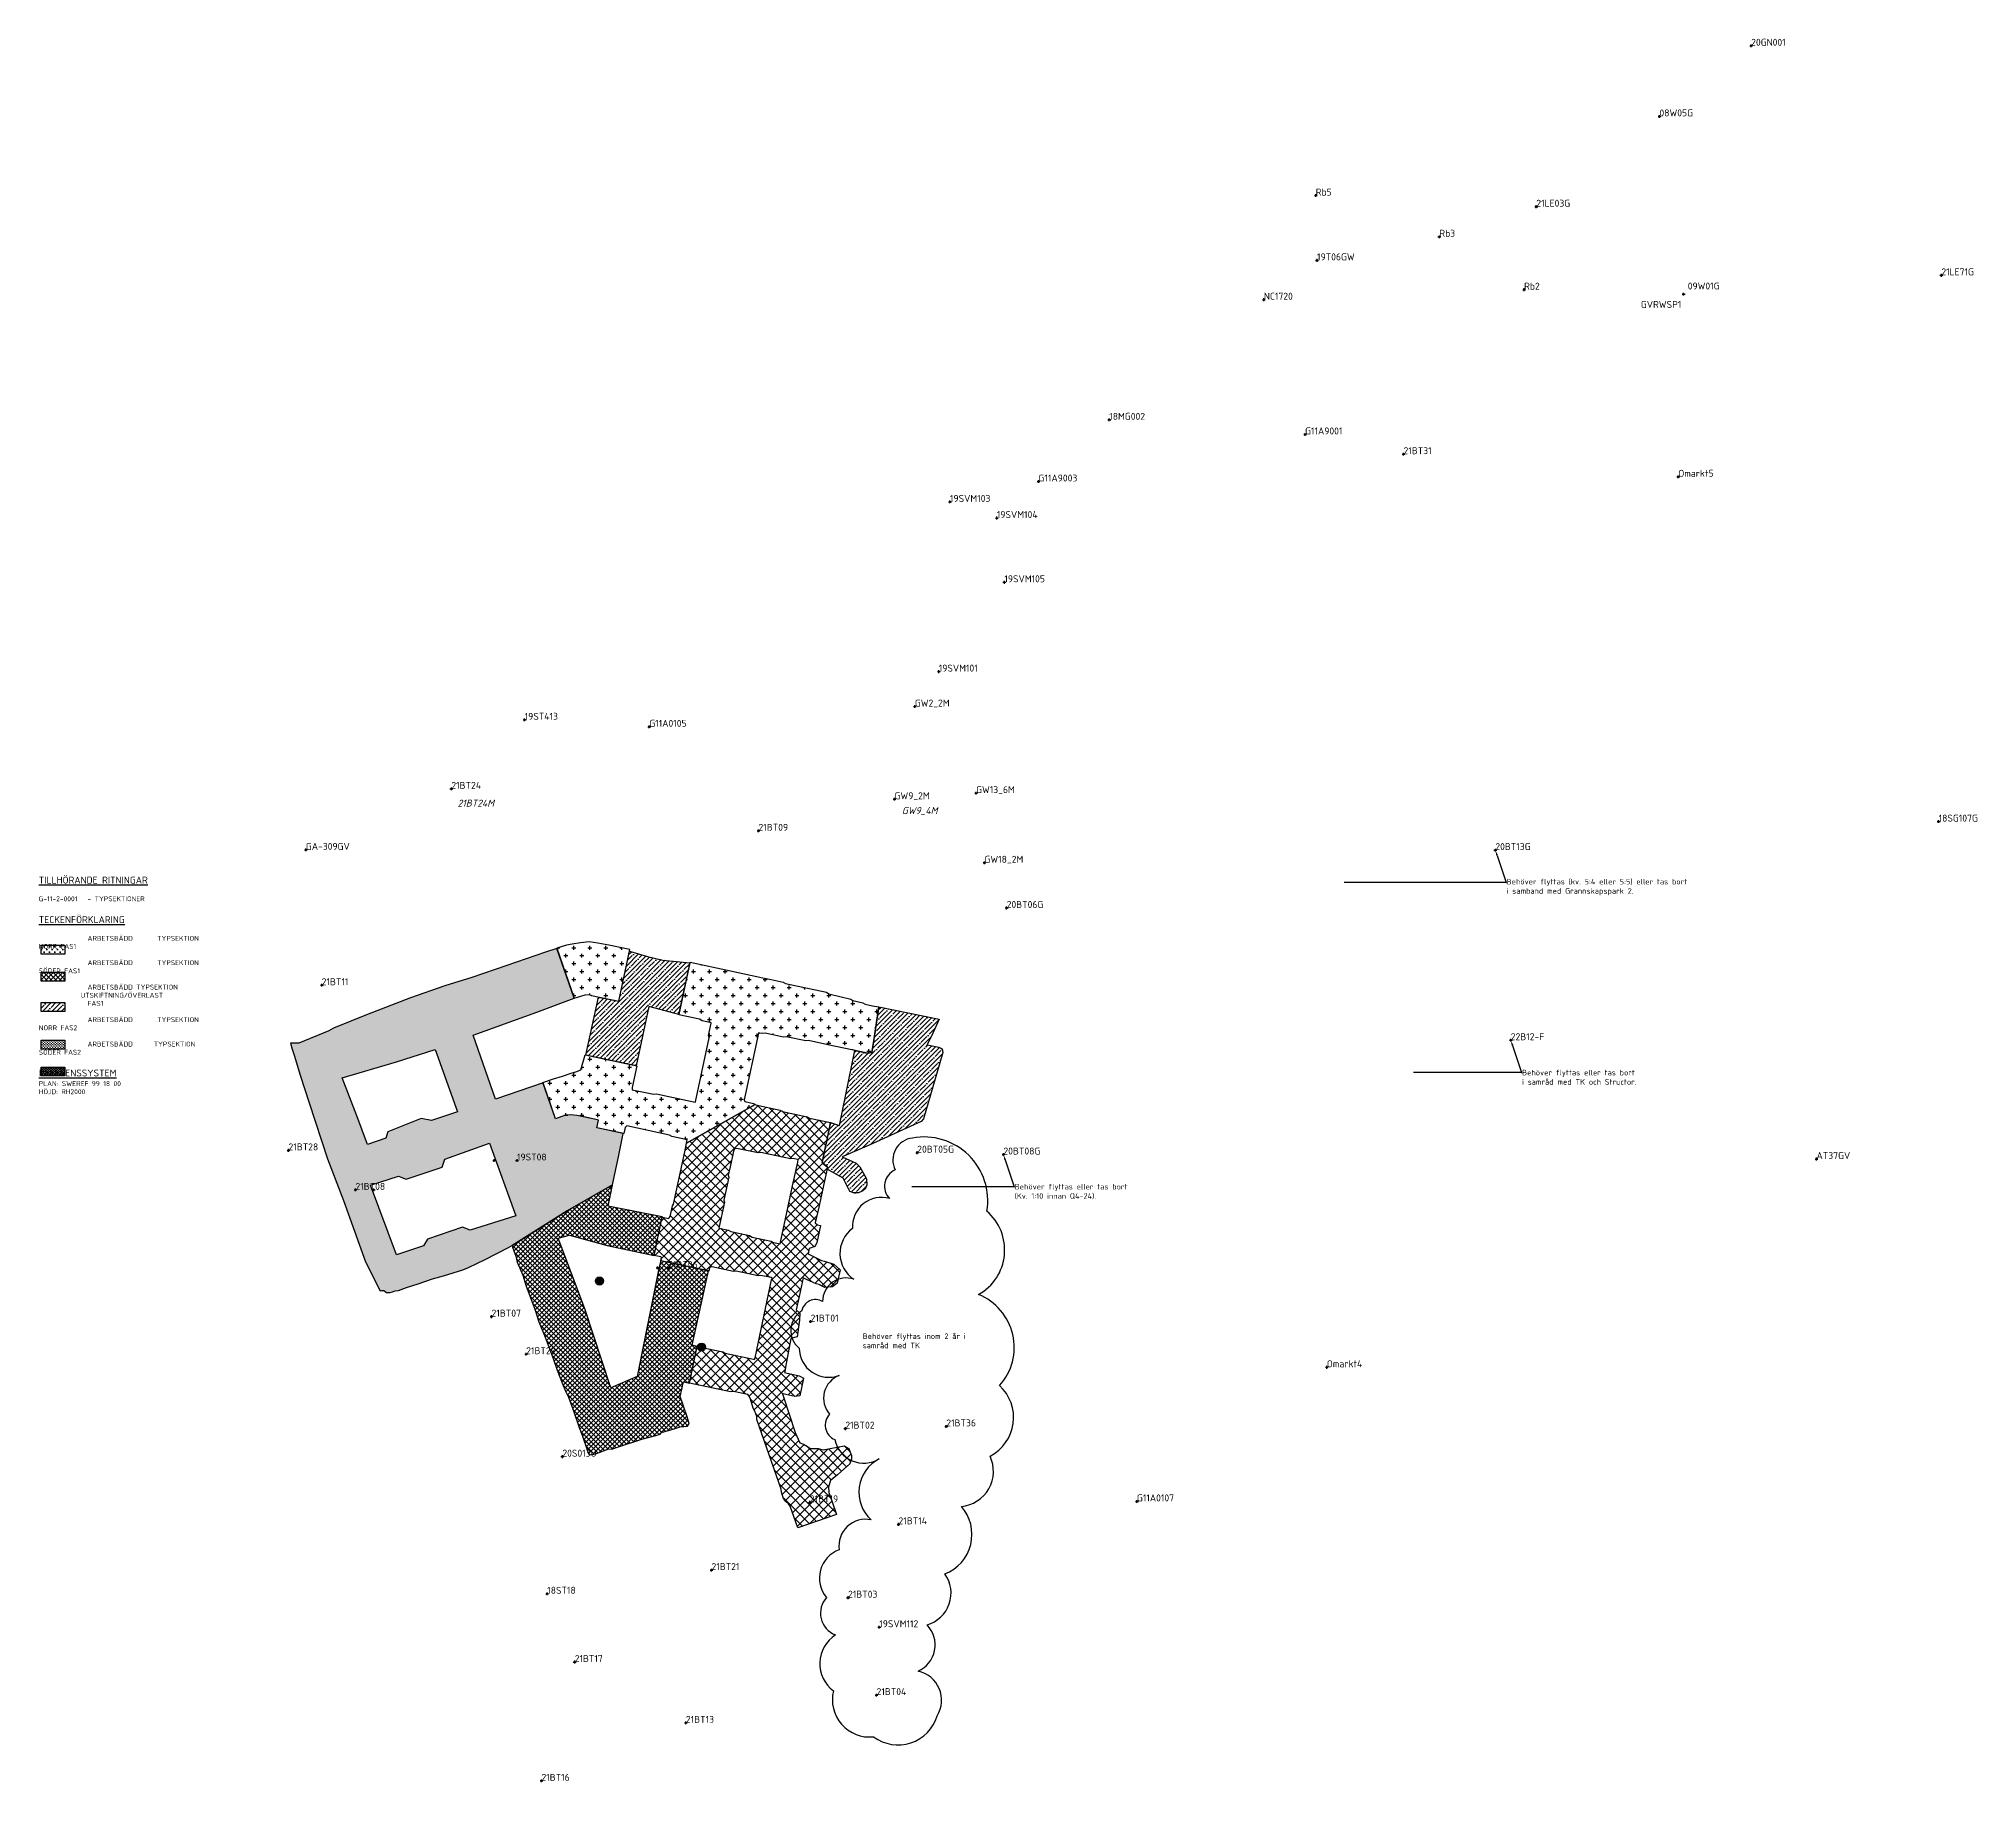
# Model space of a CAD drawing. Header units: metres. Extents: x 154151 to 155542, y 6591517 to 6592767.
import ezdxf
from ezdxf import colors
from ezdxf.entities.mleader import LeaderData, LeaderLine
from ezdxf.math import Vec2, Vec3

# ---------------------------------------------------------------- set-up
doc = ezdxf.new("R2010")
doc.units = ezdxf.units.M
doc.header["$PDMODE"] = 34
doc.header["$PDSIZE"] = -1
for name, color, linetype, true_color in [('GEO_Arbetsväg_norr_fas1', 7, 'Continuous', 0xf1210e), ('GEO_Arbetsväg_söder_fas1', 7, 'Continuous', 0x09f6f2), ('GEO_Arbetsväg_urskiftnig', 7, 'Continuous', 0x2ef40b)]:
    doc.layers.add(name, color=color, linetype=linetype, true_color=true_color)
for name, color, linetype in [('GEO_Arbetsväg_norr_fas2', 1, 'Continuous'), ('GEO_Arbetsväg_söder_fas2', 4, 'Continuous'), ('Point_symbol', 2, 'Continuous'), ('Point_text', 6, 'Continuous'), ('Text', 3, 'Continuous')]:
    doc.layers.add(name, color=color, linetype=linetype)
doc.styles.get("Standard").update_dxf_attribs({"font": 'isocpeur.ttf'})
pattern_1 = [(45, (0, -250), (-3.367596045400933, 3.367596045400933), []), (45, (3.367597500007832, -250), (-3.367596045400933, 3.367596045400933), [5.953125, -1.190625, 0, -1.190625])]

msp = doc.modelspace()

# ---------------------------------------------------------------- hatches: boundary and pattern name
h = msp.add_hatch(color=6)
h.dxf.hatch_style = 1
h.paths.add_polyline_path([(154550.5101956484, 6591876.303563443, 1), (154556.2438207695, 6591876.303563443, 1)])
h = msp.add_hatch(color=6)
h.dxf.hatch_style = 1
h.paths.add_polyline_path([(154623.7163401048, 6591828.904237539, 1), (154629.4499652259, 6591828.904237539, 1)])
at = {"layer": 'GEO_Arbetsväg_norr_fas1'}
h = msp.add_hatch(dxfattribs=at)
h.set_pattern_fill('CROSS', color=256, scale=0.3)
h.set_pattern_definition([(0, (6233.279089209274, -1056.735119267367), (1.905, 1.905), [0.9524999999999999, -2.8575]), (90, (6233.755339209281, -1057.211369267665), (-1.905, 1.905), [0.9524999999999999, -2.8575])])
h.paths.add_polyline_path([(154152.9667769287, 6592117.230467545), (154170.0255715433, 6592117.230467545), (154170.0255715433, 6592110.756960521), (154152.9667769287, 6592110.756960521)])
h = msp.add_hatch(dxfattribs=at)
h.set_pattern_fill('CROSS', color=256, scale=0.9)
h.set_pattern_definition([(0, (0, 0), (5.715, 5.715), [2.8575, -8.5725]), (90, (1.42875, -1.42875), (-5.715, 5.715), [2.8575, -8.5725])])
h.paths.add_polyline_path([(154615.8782131384, 6591975.081368695), (154616.1476263914, 6591976.348861661), (154616.2838576401, 6591976.989780946), (154615.214554889, 6591977.880256427), (154605.3484075244, 6591979.977365388), (154603.6250691422, 6591981.008192638), (154572.9733866633, 6591987.523392094), (154571.7502175109, 6591986.377873669), (154570.8392077897, 6591982.113088177), (154551.5738453802, 6591986.228402409), (154552.713352255, 6591991.562870611), (154551.9093973576, 6591992.000669705), (154542.1317095876, 6591994.078976046), (154537.2458982208, 6591995.117484636), (154532.8431935456, 6591995.3804902), (154529.1301241881, 6591995.125370889), (154521.961999517, 6591992.651652526), (154512.8735576321, 6592018.602468073), (154520.3803435818, 6592021.215592101), (154526.9318904094, 6592023.29950361), (154532.9807800611, 6592025.371333748), (154537.2091437797, 6592026.607856777), (154540.111922607, 6592027.714504133), (154543.0939654755, 6592038.436635376), (154580.0836122789, 6592030.574263477), (154576.7768606265, 6592015.017180033), (154576.8814705531, 6592013.478025964), (154592.3460161834, 6592010.190943782), (154594.3396390977, 6592010.431708555), (154622.0226109964, 6592004.547526386), (154622.1939691587, 6592004.794741143), (154626.0234073757, 6592022.810877868), (154631.9716855558, 6592050.795398551), (154631.6477563125, 6592052.397762382), (154633.5009002918, 6592061.116141793), (154633.345923609, 6592061.588797989), (154632.471262536, 6592061.774704348), (154626.9723108228, 6592062.943488605), (154625.1511483377, 6592063.995090814), (154610.3045893159, 6592067.150678527), (154618.3192306356, 6592104.858343855), (154647.2724574508, 6592098.704429897), (154670.5524168494, 6592093.756350432), (154676.6169440876, 6592092.467354941), (154685.1840872184, 6592090.646436602), (154686.7118048371, 6592089.657205143), (154716.2387296509, 6592083.381353547), (154717.8887534883, 6592082.356114237), (154733.5996396486, 6592078.352296551), (154735.2006809594, 6592077.357492443), (154742.2433577519, 6592075.860594454), (154743.8688903261, 6592074.850572745), (154749.1508979211, 6592073.727899254), (154750.7764304951, 6592072.717877545), (154753.5868687344, 6592072.120528062), (154748.7794056564, 6592040.160552065), (154745.6035513659, 6592039.722365404), (154740.0818635887, 6592040.895982137), (154717.1931640117, 6592045.760900604), (154703.3474906088, 6592048.703753342), (154701.4516847865, 6592048.442180628), (154687.3663312004, 6592051.435976608), (154685.4705253782, 6592051.174403896), (154672.1808831706, 6592053.999074016), (154670.3828923037, 6592053.716711053), (154668.4671661439, 6592054.123892401), (154667.661531515, 6592054.295127415), (154667.4051753906, 6592053.965920356), (154657.2380104579, 6592006.133046921), (154657.6232463717, 6592004.954652978), (154663.823164138, 6592003.636823171), (154665.0948365811, 6592002.846656171)])
h.paths.add_polyline_path([(154535.2736450174, 6592079.182869514), (154539.9877141647, 6592080.551307821), (154543.1404705321, 6592081.65199351), (154546.0988821564, 6592081.713303787), (154547.630937356, 6592081.000468709), (154567.3053921763, 6592076.964675402), (154575.1828352793, 6592114.026844042), (154560.0931573838, 6592117.234105879), (154552.1399482049, 6592118.609212643), (154545.9487814592, 6592119.659053771), (154539.7436220242, 6592118.756899786), (154533.7578978692, 6592117.946689783), (154529.7461645931, 6592117.067103218), (154522.7513120846, 6592114.938748369)])
at = {"layer": 'GEO_Arbetsväg_norr_fas2'}
h = msp.add_hatch(dxfattribs=at)
h.set_pattern_fill('CROSS', color=256, scale=0.45)
h.set_pattern_definition([(0, (0, 0), (2.8575, 2.8575), [1.42875, -4.28625]), (90, (0.714375, -0.714375), (-2.8575, 2.8575), [1.42875, -4.28625])])
h.paths.add_polyline_path([(154521.961999517, 6591992.651652526), (154512.948628673, 6592018.388112878), (154478.7620367877, 6592006.694761905), (154462.801098513, 6592052.525096014), (154508.5288770104, 6592069.115889931), (154535.3394299543, 6592079.074582892), (154535.2736450174, 6592079.182869514), (154522.7928536444, 6592114.820131895), (154514.5943387213, 6592112.239333182), (154486.9892563212, 6592102.621589068), (154461.796206719, 6592094.081397934), (154442.3884504519, 6592087.96938058), (154417.8399243593, 6592079.310581148), (154386.2696102964, 6592067.216614365), (154362.68932185, 6592057.602186115), (154359.3954145806, 6592055.650531603), (154337.7404734421, 6592046.817123108), (154331.8709669429, 6592046.797505519), (154333.0920138336, 6592042.574079363), (154334.3130607244, 6592038.350653206), (154336.0469205978, 6592032.699528363), (154338.7757190601, 6592023.900207055), (154345.2078466607, 6592004.102879807), (154358.3015251, 6591963.84368691), (154369.7245, 6591934.14175), (154385.611, 6591890.116), (154396.0143887374, 6591869.249324612), (154396.9494880653, 6591869.582753889), (154398.8244211247, 6591869.50398468), (154400.6431346195, 6591868.166736341), (154403.2258368076, 6591868.058834374), (154404.8774522977, 6591868.535229343), (154406.7643221066, 6591869.252611279), (154409.1408699749, 6591869.546861514), (154415.0703093092, 6591871.657620651), (154423.2497196708, 6591874.360118611), (154433.5115657369, 6591877.905286176), (154441.5050994649, 6591879.9150425), (154455.359444703, 6591884.387374016), (154459.4523697495, 6591886.073185155), (154471.3492134639, 6591891.642134278), (154487.7399115954, 6591900.197113772), (154490.3978803936, 6591901.537797446), (154490.6917385541, 6591901.686019968), (154530.1959160839, 6591926.705874126), (154562.8393776662, 6591945.157678716), (154567.2571230754, 6591966.480251375), (154570.4906199184, 6591982.198376174), (154551.5738453802, 6591986.228402409), (154552.713352255, 6591991.562870611), (154551.9093973576, 6591992.000669705), (154537.2458982208, 6591995.117484636), (154532.8431935456, 6591995.3804902), (154529.1301241881, 6591995.125370889)])
h.paths.add_polyline_path([(154389.0803342814, 6591945.114731241), (154409.2341555858, 6591951.571695837), (154414.6658858242, 6591949.396097211), (154440.5051621153, 6591958.042887582), (154442.5245316319, 6591963.756361947), (154474.5264591729, 6591975.077252293), (154493.3806016489, 6591923.137478719), (154460.716490919, 6591912.682418433), (154455.0409410306, 6591914.939287202), (154430.1258654311, 6591906.257075707), (154427.0980727794, 6591901.525732022), (154407.7296152577, 6591894.962532545)], flags=16)
h.paths.add_polyline_path([(154368.9171691591, 6592022.048299002), (154407.897325052, 6592033.392391565), (154435.4723893997, 6592042.448284873), (154451.6002000963, 6591997.676766986), (154432.9542952521, 6591991.488845221), (154425.5309569469, 6591992.957740306), (154401.586094199, 6591983.184651644), (154400.2088153755, 6591978.845058562), (154386.9979561138, 6591974.147579147), (154379.2604654552, 6591994.767469542)], flags=16)
h = msp.add_hatch(dxfattribs=at)
h.set_pattern_fill('CROSS', color=256, scale=0.15)
h.set_pattern_definition([(0, (6242.646644220426, -1062.997235985473), (0.9524999999999999, 0.9524999999999999), [0.47625, -1.42875]), (90, (6242.884769220425, -1063.235360985473), (-0.9524999999999999, 0.9524999999999999), [0.47625, -1.42875])])
h.paths.add_polyline_path([(154152.9667769287, 6592049.137796041), (154170.0255715433, 6592049.137796041), (154170.0255715433, 6592042.664289016), (154152.9667769287, 6592042.664289016)])
at = {"layer": 'GEO_Arbetsväg_söder_fas1'}
h = msp.add_hatch(dxfattribs=at)
h.set_pattern_fill('ANSI37', color=256, scale=0.75)
h.set_pattern_definition([(45, (6233.279089209274, -1062.761176893488), (-1.683798022700466, 1.683798022700466), []), (135, (6233.279089209274, -1062.761176893488), (-1.683798022700466, -1.683798022700466), [])])
h.paths.add_polyline_path([(154152.9667769287, 6592097.841359464), (154170.0255715433, 6592097.841359463), (154170.0255715433, 6592091.440701669), (154152.9667769287, 6592091.44070167)])
h = msp.add_hatch(dxfattribs=at)
h.set_pattern_fill('ANSI37', color=256, scale=1.5)
h.set_pattern_definition([(45, (0, 0), (-3.367596045400933, 3.367596045400933), []), (135, (0, 0), (-3.367596045400933, -3.367596045400932), [])])
h.paths.add_polyline_path([(154699.3635518291, 6591878.698860275), (154696.5005603105, 6591865.229509491), (154694.438477748, 6591855.5281488), (154697.1844336909, 6591853.320523195), (154696.8629245259, 6591848.20543616), (154695.0715231395, 6591836.385800589), (154690.7455348263, 6591835.027838576), (154686.9191838065, 6591814.506432272), (154686.5472436893, 6591812.40826514), (154686.1992308744, 6591810.607256945), (154687.9302089038, 6591810.239346502), (154691.3856036409, 6591809.504920192), (154696.5719764074, 6591808.402583438), (154697.5629090404, 6591807.918405226), (154699.6929837326, 6591806.718079678), (154697.0828054794, 6591793.838378817), (154693.5460520681, 6591793.561147904), (154693.1959359293, 6591793.635516384), (154691.2946880538, 6591794.038073242), (154687.042317875, 6591794.940208706), (154685.0417396816, 6591795.36545238), (154684.6622583001, 6591795.278599381), (154685.1468381319, 6591793.975931484), (154689.4947774912, 6591780.854132419), (154693.8427168505, 6591767.732333354), (154697.104980144, 6591760.238790086), (154699.8310340451, 6591759.195892599), (154702.6038206516, 6591757.649648603), (154704.7595705905, 6591756.223260626), (154710.2044381859, 6591756.098889047), (154713.8499114253, 6591755.136135016), (154728.8742945997, 6591758.037471494), (154732.3517172952, 6591756.0982873), (154733.2544536216, 6591753.52064592), (154734.0485580184, 6591751.253188309), (154734.1877459863, 6591748.448574833), (154732.8365095965, 6591745.14595032), (154728.4212543809, 6591741.137766933), (154724.2023890206, 6591737.30786691), (154719.1003842409, 6591733.321721824), (154717.6897261485, 6591728.750433738), (154717.8948745908, 6591724.616728113), (154720.0082494913, 6591718.582272167), (154723.4427598892, 6591708.948424071), (154695.58585744, 6591699.218774782), (154690.1001355415, 6591714.882511084), (154688.9791558414, 6591716.439009149), (154687.02504928, 6591718.085662588), (154685.4647483114, 6591720.252165191), (154684.6706439146, 6591722.519622801), (154683.8765395178, 6591724.787080412), (154683.7628316372, 6591727.078274538), (154666.3106530571, 6591776.910608048), (154666.1965578187, 6591779.209607365), (154664.8942474926, 6591783.062843561), (154663.6513910353, 6591785.048753623), (154661.6734001565, 6591791.656503141), (154660.8655312252, 6591793.604970397), (154659.8649490493, 6591794.898366965), (154658.5086058284, 6591795.186665875), (154649.4439635111, 6591797.113410117), (154647.4503405967, 6591796.872645346), (154617.9759631564, 6591803.137601541), (154623.558378303, 6591829.400867543), (154641.8818718542, 6591825.506098785), (154643.6052102363, 6591824.475271534), (154663.8207364435, 6591820.178339855), (154664.5306267586, 6591820.027448399), (154665.0117228583, 6591821.216800348), (154676.878716315, 6591877.046758827), (154677.1487142516, 6591878.31700252), (154676.5447628447, 6591878.763083362), (154669.2332234639, 6591880.317195033), (154667.1417857786, 6591880.097221379), (154651.4914224253, 6591883.423800238), (154649.39998474, 6591883.203826584), (154634.0307036391, 6591886.47065972), (154633.0790063494, 6591886.25260805), (154632.3121446742, 6591885.739431278), (154631.8274252824, 6591883.458999961), (154597.2988111333, 6591890.798264565), (154597.7794164992, 6591893.059340862), (154597.4296510167, 6591893.585912275), (154592.5109611498, 6591894.631409389), (154598.363660829, 6591922.166267414), (154602.9569752796, 6591921.189930801), (154603.3449180255, 6591921.718163206), (154604.0622647248, 6591922.617893906), (154605.6839719181, 6591930.247446042), (154606.5900524615, 6591931.383895798), (154614.5882925518, 6591969.012753839), (154615.8782131384, 6591975.081368695), (154665.0948365811, 6592002.846656171), (154665.4486877494, 6592002.626787039), (154683.0553465232, 6591998.884385826), (154684.6808701345, 6591997.874349692), (154702.2875289076, 6591994.13194848), (154703.9130525191, 6591993.121912348), (154719.1281066007, 6591989.887861095), (154713.0520413672, 6591961.302148027), (154713.2260950278, 6591961.133932552), (154716.9619410881, 6591957.890330261), (154710.3095149103, 6591927.069628459), (154708.1598305833, 6591918.063491548), (154709.7161561955, 6591916.481221327), (154711.945353816, 6591916.007391965), (154709.3251549374, 6591903.680293687), (154707.8651443229, 6591900.986804375), (154703.8335217398, 6591899.721246099), (154702.9856230876, 6591895.695863825), (154712.6350427209, 6591891.017920749), (154714.6877492676, 6591890.581605627), (154721.3691760681, 6591888.458974675), (154725.9488202601, 6591884.250843735), (154723.9192509447, 6591874.702446239), (154720.4903118864, 6591872.046168987), (154715.0863246029, 6591871.624657567), (154712.7058934392, 6591872.914974461), (154711.7865123436, 6591873.413326601), (154711.5569548865, 6591873.537758623), (154710.8671312486, 6591873.911678739), (154708.7796904686, 6591874.35537683), (154702.4088468697, 6591877.078406422), (154700.3349127369, 6591878.202586065)])
h.paths.add_polyline_path([(154639.0236369629, 6591914.188266254), (154645.8852024286, 6591912.729799246), (154647.5107260399, 6591911.719763112), (154660.9864284107, 6591908.855421525), (154662.8075815638, 6591907.803803155), (154676.5016494979, 6591904.893046656), (154678.322802651, 6591903.841428286), (154682.9877089166, 6591902.849874404), (154683.0505991131, 6591902.956924211), (154686.8497242463, 6591920.830448723), (154691.8819773633, 6591944.505399216), (154695.6083092904, 6591961.573090403), (154695.9447787768, 6591963.378647063), (154695.5194381725, 6591963.469055766), (154692.2377861491, 6591964.16659064), (154690.3419780057, 6591963.90503475), (154669.2139874772, 6591968.395916206), (154667.3181793339, 6591968.134360316), (154651.7179983592, 6591971.450272604), (154650.1185692223, 6591971.113138575), (154649.656160404, 6591970.463155027), (154646.5978476067, 6591956.074887509), (154645.7933342965, 6591952.28994022), (154646.1588457756, 6591950.883205933), (154642.6451468569, 6591934.352509639), (154643.010658336, 6591932.945775351)], flags=16)
at = {"layer": 'GEO_Arbetsväg_söder_fas2'}
h = msp.add_hatch(dxfattribs=at)
h.set_pattern_fill('ANSI37', color=256, scale=0.4)
h.set_pattern_definition([(45, (6242.646644220426, -1062.997235985473), (-0.8980256121069154, 0.8980256121069154), []), (135, (6242.646644220426, -1062.997235985473), (-0.8980256121069154, -0.8980256121069152), [])])
h.paths.add_polyline_path([(154152.9667769287, 6592029.748687959), (154170.0255715433, 6592029.748687958), (154170.0255715433, 6592023.348030165), (154152.9667769287, 6592023.348030166)])
h = msp.add_hatch(dxfattribs=at)
h.set_pattern_fill('ANSI37', color=256, scale=0.75)
h.set_pattern_definition([(45, (0, 0), (-1.683798022700466, 1.683798022700466), []), (135, (0, 0), (-1.683798022700466, -1.683798022700466), [])])
h.paths.add_polyline_path([(154562.8393776661, 6591945.157678715), (154530.1959160839, 6591926.705874126), (154490.6917385541, 6591901.686019968), (154491.0642722698, 6591900.498302203), (154493.2800858626, 6591894.186084195), (154494.4296590444, 6591889.917808027), (154498.4213467572, 6591880.517983986), (154500.5967691252, 6591873.408942876), (154507.3322212021, 6591855.341547607), (154509.7938730593, 6591847.022041072), (154514.479354694, 6591836.101017388), (154517.9313672512, 6591826.580879185), (154520.4436841225, 6591819.977659459), (154523.0537318584, 6591812.449332801), (154527.4116871868, 6591801.420107894), (154529.2793792548, 6591796.836409814), (154531.1929005618, 6591792.949184638), (154534.5316243882, 6591783.83063584), (154538.9394515496, 6591771.201703244), (154540.884621166, 6591765.800477926), (154544.7879787355, 6591754.521176499), (154545.9177993457, 6591751.609860798), (154549.3959740182, 6591752.12311954), (154551.2459875169, 6591752.669001838), (154560.0813478118, 6591755.857578035), (154562.1488660961, 6591755.812527518), (154566.3280467922, 6591757.209722604), (154583.7842561125, 6591762.792744284), (154593.8205619963, 6591765.507514068), (154596.92414705, 6591766.575572672), (154597.9144404377, 6591767.709525476), (154606.9649585205, 6591770.39423169), (154611.1882002449, 6591771.725010855), (154616.6078816135, 6591772.235560148), (154617.7270745451, 6591774.019043077), (154616.2526587284, 6591778.901462606), (154611.3144391928, 6591793.574002321), (154613.6394944714, 6591803.950352832), (154617.9644972204, 6591803.079354565), (154623.558378303, 6591829.400867543), (154619.8040585233, 6591830.314961788), (154631.6280992579, 6591883.506187236), (154597.2988111333, 6591890.798264565), (154595.9854565498, 6591885.290370244), (154580.5321123182, 6591807.739257441), (154561.6233091952, 6591799.582045199), (154542.7774117198, 6591856.304426989), (154523.8511827556, 6591907.134285484), (154531.8048061559, 6591909.235332089), (154558.7875789554, 6591901.839543349), (154592.5109611498, 6591894.631409389), (154598.4096192567, 6591922.446962414), (154559.7178272281, 6591930.091286277)])
at = {"layer": 'GEO_Arbetsväg_urskiftnig'}
h = msp.add_hatch(dxfattribs=at)
h.set_pattern_fill('ANSI35', color=256, scale=0.75)
h.set_pattern_definition(pattern_1)
h.paths.add_polyline_path([(154574.9409614917, 6592112.888864753), (154587.9289656651, 6592108.928391467), (154598.8750894629, 6592106.495653348), (154608.5433223639, 6592105.448534723), (154618.221874581, 6592104.400298463), (154610.3859765157, 6592067.533592891), (154588.7026708497, 6592073.21762513), (154579.6038928939, 6592030.676230717), (154543.71624348, 6592038.304366443), (154552.6560197238, 6592079.969680615), (154567.3053921763, 6592076.964675402)])
h = msp.add_hatch(dxfattribs=at)
h.set_pattern_fill('ANSI35', color=256, scale=0.75)
h.set_pattern_definition([(45, (6242.646644220426, -1056.735119267367), (-3.367596045400933, 3.367596045400933), []), (45, (6246.014241720433, -1056.735119267367), (-3.367596045400933, 3.367596045400933), [5.953125, -1.190625, 0, -1.190625])])
h.paths.add_polyline_path([(154152.9667769287, 6592075.972617907), (154170.0255715433, 6592075.972617906), (154170.0255715433, 6592069.571960112), (154152.9667769287, 6592069.571960113)])
h = msp.add_hatch(dxfattribs=at)
h.set_pattern_fill('ANSI35', color=256, scale=0.75)
h.set_pattern_definition(pattern_1)
h.paths.add_polyline_path([(154719.1281066007, 6591989.887861095), (154725.5041948006, 6591987.875848084), (154736.4720899794, 6592041.663227748), (154745.6035513659, 6592039.722365404), (154748.7794056564, 6592040.160552065), (154749.843464943, 6592047.23440967), (154753.6949959456, 6592072.839356895), (154797.136433721, 6592064.086355818), (154792.3835332025, 6592054.116693437), (154788.3712521714, 6592045.700551105), (154796.8938594414, 6592044.083943598), (154799.0800395978, 6592042.723555584), (154799.6073314057, 6592040.197224805), (154785.6929720286, 6591992.683852252), (154784.0214783931, 6591990.653689924), (154746.8740646867, 6591973.765157228), (154727.4966609133, 6591965.339400773), (154737.4924377832, 6591960.933950672), (154740.2084958111, 6591958.237149976), (154744.8072092589, 6591949.634770967), (154745.1308433916, 6591945.188256707), (154744.0732040936, 6591942.709710819), (154742.1976283016, 6591940.965963751), (154739.2254867689, 6591939.454149978), (154735.5729249003, 6591939.531942803), (154732.9655985593, 6591940.47235767), (154728.1556918649, 6591949.978395734), (154716.6680776711, 6591956.52886055), (154716.9619410881, 6591957.890330261), (154713.0520413672, 6591961.302148027), (154718.2860663798, 6591985.926363115)])

# ---------------------------------------------------------------- linework, layer by layer
for p, q in [((154597.7794164992, 6591893.059340862), (154596.0876630959, 6591885.719)), ((154596.0876630959, 6591885.719), (154580.5321123182, 6591807.739257441))]:
    msp.add_line(p, q)
at = {"flags": 128}
msp.add_lwpolyline([(154777.8192222277, 6591978.838882031, 0.52056705), (154765.4927376345, 6591956.022574468, 0.52056705), (154761.3839034841, 6591935.487898839, 0.52056705), (154734.9047824795, 6591914.04056808, 0.52056705), (154735.8178554123, 6591877.5344748, 0.52056705), (154713.4475626053, 6591861.56305715, 0.52056705), (154698.381853261, 6591854.718167237, 0.52056705), (154696.5557073954, 6591828.25124799, 0.52056705), (154725.3175107321, 6591808.6292216, 0.52056705), (154718.4694637359, 6591780.793325548, 0.52056705), (154722.1217554672, 6591762.540278909, 0.52056705), (154754.0793200215, 6591748.850496138, 0.52056705), (154748.1443459581, 6591705.043182435, 0.52056705), (154725.3175107321, 6591683.595851677, 0.52056705), (154716.1867814038, 6591649.371390332, 0.52056705), (154722.5782919336, 6591622.448146464, 0.52056705), (154721.2086825344, 6591582.291444446, 0.52056705), (154749.9704918238, 6591549.435959905, 0.52056705), (154795.6241503705, 6591564.494722426, 0.52056705), (154781.9280504254, 6591596.437554782, 0.52056705), (154788.3195669079, 6591629.749363942, 0.52056705), (154801.1025879674, 6591666.255457222, 0.52056705), (154812.9725420468, 6591714.626031848, 0.52056705), (154833.5166889881, 6591750.675800508, 0.52056705), (154840.3647359843, 6591801.328004123, 0.52056705), (154825.2990325927, 6591866.582645639, 0.52056705), (154831.234006656, 6591926.361374047, 0.52056705)], format="xyb", close=True, dxfattribs=at)
at = {"color": 6}
for centre in [(154553.377008209, 6591876.303563443), (154626.5831526653, 6591828.904237539)]:
    msp.add_circle(centre, 2.866812560561812, dxfattribs=at)
at = {"layer": 'GEO_Arbetsväg_norr_fas1', "elevation": 12.2487001363188}
msp.add_lwpolyline([(154152.9667769287, 6592117.230467545), (154170.0255715433, 6592117.230467545), (154170.0255715433, 6592110.756960521), (154152.9667769287, 6592110.756960521)], close=True, dxfattribs=at)
at = {"layer": 'GEO_Arbetsväg_norr_fas1', "elevation": 11.27784156838792, "flags": 128}
msp.add_lwpolyline([(154535.2736450174, 6592079.182869514), (154539.9877141647, 6592080.551307821), (154543.1404705321, 6592081.65199351), (154546.0988821564, 6592081.713303787), (154547.630937356, 6592081.000468709), (154567.3053921763, 6592076.964675402), (154575.1828352793, 6592114.026844042), (154560.0931573838, 6592117.234105879), (154552.1399482049, 6592118.609212643), (154545.9487814592, 6592119.659053771), (154539.7436220242, 6592118.756899786), (154533.7578978692, 6592117.946689783), (154529.7461645931, 6592117.067103218), (154522.7513120846, 6592114.938748369)], close=True, dxfattribs=at)
at = {"layer": 'GEO_Arbetsväg_norr_fas1', "flags": 128}
msp.add_lwpolyline([(154615.8782131384, 6591975.081368695), (154616.1476263914, 6591976.348861661), (154616.2838576401, 6591976.989780946), (154615.214554889, 6591977.880256427), (154605.3484075244, 6591979.977365388), (154603.6250691422, 6591981.008192638), (154572.9733866633, 6591987.523392094), (154571.7502175109, 6591986.377873669), (154570.8392077897, 6591982.113088177), (154551.5738453802, 6591986.228402409), (154552.713352255, 6591991.562870611), (154551.9093973576, 6591992.000669705), (154542.1317095876, 6591994.078976046), (154537.2458982208, 6591995.117484636), (154532.8431935456, 6591995.3804902), (154529.1301241881, 6591995.125370889), (154521.961999517, 6591992.651652526), (154512.8735576321, 6592018.602468073), (154520.3803435818, 6592021.215592101), (154526.9318904094, 6592023.29950361), (154532.9807800611, 6592025.371333748), (154537.2091437797, 6592026.607856777), (154540.111922607, 6592027.714504133), (154543.0939654755, 6592038.436635376), (154580.0836122789, 6592030.574263477), (154576.7768606265, 6592015.017180033), (154576.8814705531, 6592013.478025964), (154592.3460161834, 6592010.190943782), (154594.3396390977, 6592010.431708555), (154622.0226109964, 6592004.547526386), (154622.1939691587, 6592004.794741143), (154626.0234073757, 6592022.810877868), (154631.9716855558, 6592050.795398551), (154631.6477563125, 6592052.397762382), (154633.5009002918, 6592061.116141793), (154633.345923609, 6592061.588797989), (154632.471262536, 6592061.774704348), (154626.9723108228, 6592062.943488605), (154625.1511483377, 6592063.995090814), (154610.3045893159, 6592067.150678527), (154618.3192306356, 6592104.858343855), (154647.2724574508, 6592098.704429897), (154670.5524168494, 6592093.756350432), (154676.6169440876, 6592092.467354941), (154685.1840872184, 6592090.646436602), (154686.7118048371, 6592089.657205143), (154716.2387296509, 6592083.381353547), (154717.8887534883, 6592082.356114237), (154733.5996396486, 6592078.352296551), (154735.2006809594, 6592077.357492443), (154742.2433577519, 6592075.860594454), (154743.8688903261, 6592074.850572745), (154749.1508979211, 6592073.727899254), (154753.6949959456, 6592072.839356895), (154748.7794056564, 6592040.160552065), (154745.6035513659, 6592039.722365404), (154740.0818635887, 6592040.895982137), (154717.1931640117, 6592045.760900604), (154703.3474906088, 6592048.703753342), (154701.4516847865, 6592048.442180628), (154687.3663312004, 6592051.435976608), (154685.4705253782, 6592051.174403896), (154672.1808831706, 6592053.999074016), (154670.3828923037, 6592053.716711053), (154668.4671661439, 6592054.123892401), (154667.661531515, 6592054.295127415), (154667.4051753906, 6592053.965920356), (154657.2380104579, 6592006.133046921), (154657.6232463717, 6592004.954652978), (154663.823164138, 6592003.636823171), (154665.0948365811, 6592002.846656171)], close=True, dxfattribs=at)
at = {"layer": 'GEO_Arbetsväg_norr_fas2'}
msp.add_lwpolyline([(154521.961999517, 6591992.651652526), (154512.948628673, 6592018.388112878), (154478.7620367877, 6592006.694761905), (154462.801098513, 6592052.525096014), (154508.5288770104, 6592069.115889931), (154535.3394299543, 6592079.074582892), (154535.2736450174, 6592079.182869514), (154522.7928536444, 6592114.820131895), (154514.5943387213, 6592112.239333182), (154486.9892563212, 6592102.621589068), (154461.796206719, 6592094.081397934), (154442.3884504519, 6592087.96938058), (154417.8399243593, 6592079.310581148), (154386.2696102964, 6592067.216614365), (154362.68932185, 6592057.602186115), (154359.3954145806, 6592055.650531603), (154337.7404734421, 6592046.817123108), (154331.8709669429, 6592046.797505519), (154333.0920138336, 6592042.574079363), (154334.3130607244, 6592038.350653206), (154336.0469205978, 6592032.699528363), (154338.7757190601, 6592023.900207055), (154345.2078466607, 6592004.102879807), (154358.3015251, 6591963.84368691), (154369.7245, 6591934.14175), (154385.611, 6591890.116), (154396.0143887374, 6591869.249324612), (154396.9494880653, 6591869.582753889), (154398.8244211247, 6591869.50398468), (154400.6431346195, 6591868.166736341), (154403.2258368076, 6591868.058834374), (154404.8774522977, 6591868.535229343), (154406.7643221066, 6591869.252611279), (154409.1408699749, 6591869.546861514), (154415.0703093092, 6591871.657620651), (154423.2497196708, 6591874.360118611), (154433.5115657369, 6591877.905286176), (154441.5050994649, 6591879.9150425), (154455.359444703, 6591884.387374016), (154459.4523697495, 6591886.073185155), (154471.3492134639, 6591891.642134278), (154487.7399115954, 6591900.197113772), (154490.3978803936, 6591901.537797446), (154490.6917385541, 6591901.686019968), (154530.1959160839, 6591926.705874126), (154562.8393776662, 6591945.157678716), (154567.2571230754, 6591966.480251375), (154570.4906199184, 6591982.198376174), (154551.5738453802, 6591986.228402409), (154552.713352255, 6591991.562870611), (154551.9093973576, 6591992.000669705), (154537.2458982208, 6591995.117484636), (154532.8431935456, 6591995.3804902), (154529.1301241881, 6591995.125370889)], close=True, dxfattribs=at)
at = {"layer": 'GEO_Arbetsväg_norr_fas2', "elevation": 12.2487001363188}
msp.add_lwpolyline([(154152.9667769287, 6592049.137796041), (154170.0255715433, 6592049.137796041), (154170.0255715433, 6592042.664289016), (154152.9667769287, 6592042.664289016)], close=True, dxfattribs=at)
at = {"layer": 'GEO_Arbetsväg_norr_fas2', "flags": 128}
for points, elevation in [([(154368.9171691591, 6592022.048299002), (154407.897325052, 6592033.392391565), (154435.4723893997, 6592042.448284873), (154451.6002000963, 6591997.676766986), (154432.9542952521, 6591991.488845221), (154425.5309569469, 6591992.957740306), (154401.586094199, 6591983.184651644), (154400.2088153755, 6591978.845058562), (154386.9979561138, 6591974.147579147), (154379.2604654552, 6591994.767469542)], 12.2487001363188), ([(154389.0803342814, 6591945.114731241), (154409.2341555858, 6591951.571695837), (154414.6658858242, 6591949.396097211), (154440.5051621153, 6591958.042887582), (154442.5245316319, 6591963.756361947), (154474.5264591729, 6591975.077252293), (154493.3806016489, 6591923.137478719), (154460.716490919, 6591912.682418433), (154455.0409410306, 6591914.939287202), (154430.1258654311, 6591906.257075707), (154427.0980727794, 6591901.525732022), (154407.7296152577, 6591894.962532545)], 15.39250462545824)]:
    msp.add_lwpolyline(points, close=True, dxfattribs=dict(at, elevation=elevation))
at = {"layer": 'GEO_Arbetsväg_söder_fas1', "elevation": 12.2487001363188}
msp.add_lwpolyline([(154152.9667769287, 6592097.841359464), (154170.0255715433, 6592097.841359463), (154170.0255715433, 6592091.440701669), (154152.9667769287, 6592091.44070167)], close=True, dxfattribs=at)
at = {"layer": 'GEO_Arbetsväg_söder_fas1', "flags": 128}
msp.add_lwpolyline([(154699.3635518291, 6591878.698860275), (154696.5005603105, 6591865.229509491), (154694.438477748, 6591855.5281488), (154697.1844336909, 6591853.320523195), (154696.8629245259, 6591848.20543616), (154695.0715231395, 6591836.385800589), (154690.7455348263, 6591835.027838576), (154686.9191838065, 6591814.506432272), (154686.5472436893, 6591812.40826514), (154686.1992308744, 6591810.607256945), (154687.9302089038, 6591810.239346502), (154691.3856036409, 6591809.504920192), (154696.5719764074, 6591808.402583438), (154697.5629090404, 6591807.918405226), (154699.6929837326, 6591806.718079678), (154697.0828054794, 6591793.838378817), (154693.5460520681, 6591793.561147904), (154693.1959359293, 6591793.635516384), (154691.2946880538, 6591794.038073242), (154687.042317875, 6591794.940208706), (154685.0417396816, 6591795.36545238), (154684.6622583001, 6591795.278599381), (154685.1468381319, 6591793.975931484), (154689.4947774912, 6591780.854132419), (154693.8427168505, 6591767.732333354), (154697.104980144, 6591760.238790086), (154699.8310340451, 6591759.195892599), (154702.6038206516, 6591757.649648603), (154704.7595705905, 6591756.223260626), (154710.2044381859, 6591756.098889047), (154713.8499114253, 6591755.136135016), (154728.8742945997, 6591758.037471494), (154732.3517172952, 6591756.0982873), (154733.2544536216, 6591753.52064592), (154734.0485580184, 6591751.253188309), (154734.1877459863, 6591748.448574833), (154732.8365095965, 6591745.14595032), (154728.4212543809, 6591741.137766933), (154724.2023890206, 6591737.30786691), (154719.1003842409, 6591733.321721824), (154717.6897261485, 6591728.750433738), (154717.8948745908, 6591724.616728113), (154720.0082494913, 6591718.582272167), (154723.4427598892, 6591708.948424071), (154695.58585744, 6591699.218774782), (154690.1001355415, 6591714.882511084), (154688.9791558414, 6591716.439009149), (154687.02504928, 6591718.085662588), (154685.4647483114, 6591720.252165191), (154684.6706439146, 6591722.519622801), (154683.8765395178, 6591724.787080412), (154683.7628316372, 6591727.078274538), (154666.3106530571, 6591776.910608048), (154666.1965578187, 6591779.209607365), (154664.8942474926, 6591783.062843561), (154663.6513910353, 6591785.048753623), (154661.6734001565, 6591791.656503141), (154660.8655312252, 6591793.604970397), (154659.8649490493, 6591794.898366965), (154658.5086058284, 6591795.186665875), (154649.4439635111, 6591797.113410117), (154647.4503405967, 6591796.872645346), (154617.9759631564, 6591803.137601541), (154623.558378303, 6591829.400867543), (154641.8818718542, 6591825.506098785), (154643.6052102363, 6591824.475271534), (154663.8207364435, 6591820.178339855), (154664.5306267586, 6591820.027448399), (154665.0117228583, 6591821.216800348), (154676.878716315, 6591877.046758827), (154677.1487142516, 6591878.31700252), (154676.5447628447, 6591878.763083362), (154669.2332234639, 6591880.317195033), (154667.1417857786, 6591880.097221379), (154651.4914224253, 6591883.423800238), (154649.39998474, 6591883.203826584), (154634.0307036391, 6591886.47065972), (154633.0790063494, 6591886.25260805), (154632.3121446742, 6591885.739431278), (154631.8274252824, 6591883.458999961), (154597.2988111333, 6591890.798264565), (154597.7794164992, 6591893.059340862), (154597.4296510167, 6591893.585912275), (154592.5109611498, 6591894.631409389), (154598.363660829, 6591922.166267414), (154602.9569752796, 6591921.189930801), (154603.3449180255, 6591921.718163206), (154604.0622647248, 6591922.617893906), (154605.6839719181, 6591930.247446042), (154606.5900524615, 6591931.383895798), (154614.5882925518, 6591969.012753839), (154615.8782131384, 6591975.081368695), (154665.0948365811, 6592002.846656171), (154665.4486877494, 6592002.626787039), (154683.0553465232, 6591998.884385826), (154684.6808701345, 6591997.874349692), (154702.2875289076, 6591994.13194848), (154703.9130525191, 6591993.121912348), (154719.1281066007, 6591989.887861095), (154713.0520413672, 6591961.302148027), (154713.2260950278, 6591961.133932552), (154716.9619410881, 6591957.890330261), (154710.3095149103, 6591927.069628459), (154708.1598305833, 6591918.063491548), (154709.7161561955, 6591916.481221327), (154711.945353816, 6591916.007391965), (154709.3251549374, 6591903.680293687), (154707.8651443229, 6591900.986804375), (154703.8335217398, 6591899.721246099), (154702.9856230876, 6591895.695863825), (154712.6350427209, 6591891.017920749), (154714.6877492676, 6591890.581605627), (154721.3691760681, 6591888.458974675), (154725.9488202601, 6591884.250843735), (154723.9192509447, 6591874.702446239), (154720.4903118864, 6591872.046168987), (154715.0863246029, 6591871.624657567), (154712.7058934392, 6591872.914974461), (154711.7865123436, 6591873.413326601), (154711.5569548865, 6591873.537758623), (154710.8671312486, 6591873.911678739), (154708.7796904686, 6591874.35537683), (154702.4088468697, 6591877.078406422), (154700.3349127369, 6591878.202586065)], close=True, dxfattribs=at)
at = {"layer": 'GEO_Arbetsväg_söder_fas1', "elevation": 10.6782015357263, "flags": 128}
msp.add_lwpolyline([(154639.0236369629, 6591914.188266254), (154645.8852024286, 6591912.729799246), (154647.5107260399, 6591911.719763112), (154660.9864284107, 6591908.855421525), (154662.8075815638, 6591907.803803155), (154676.5016494979, 6591904.893046656), (154678.322802651, 6591903.841428286), (154682.9877089166, 6591902.849874404), (154683.0505991131, 6591902.956924211), (154686.8497242463, 6591920.830448723), (154691.8819773633, 6591944.505399216), (154695.6083092904, 6591961.573090403), (154695.9447787768, 6591963.378647063), (154695.5194381725, 6591963.469055766), (154692.2377861491, 6591964.16659064), (154690.3419780057, 6591963.90503475), (154669.2139874772, 6591968.395916206), (154667.3181793339, 6591968.134360316), (154651.7179983592, 6591971.450272604), (154650.1185692223, 6591971.113138575), (154649.656160404, 6591970.463155027), (154646.5978476067, 6591956.074887509), (154645.7933342965, 6591952.28994022), (154646.1588457756, 6591950.883205933), (154642.6451468569, 6591934.352509639), (154643.010658336, 6591932.945775351)], close=True, dxfattribs=at)
at = {"layer": 'GEO_Arbetsväg_söder_fas2', "elevation": 12.2487001363188}
msp.add_lwpolyline([(154152.9667769287, 6592029.748687959), (154170.0255715433, 6592029.748687958), (154170.0255715433, 6592023.348030165), (154152.9667769287, 6592023.348030166)], close=True, dxfattribs=at)
at = {"layer": 'GEO_Arbetsväg_söder_fas2'}
msp.add_lwpolyline([(154562.8393776661, 6591945.157678715), (154530.1959160839, 6591926.705874126), (154490.6917385541, 6591901.686019968), (154491.0642722698, 6591900.498302203), (154493.2800858626, 6591894.186084195), (154494.4296590444, 6591889.917808027), (154498.4213467572, 6591880.517983986), (154500.5967691252, 6591873.408942876), (154507.3322212021, 6591855.341547607), (154509.7938730593, 6591847.022041072), (154514.479354694, 6591836.101017388), (154517.9313672512, 6591826.580879185), (154520.4436841225, 6591819.977659459), (154523.0537318584, 6591812.449332801), (154527.4116871868, 6591801.420107894), (154529.2793792548, 6591796.836409814), (154531.1929005618, 6591792.949184638), (154534.5316243882, 6591783.83063584), (154538.9394515496, 6591771.201703244), (154540.884621166, 6591765.800477926), (154544.7879787355, 6591754.521176499), (154545.9177993457, 6591751.609860798), (154549.3959740182, 6591752.12311954), (154551.2459875169, 6591752.669001838), (154560.0813478118, 6591755.857578035), (154562.1488660961, 6591755.812527518), (154566.3280467922, 6591757.209722604), (154583.7842561125, 6591762.792744284), (154593.8205619963, 6591765.507514068), (154596.92414705, 6591766.575572672), (154597.9144404377, 6591767.709525476), (154606.9649585205, 6591770.39423169), (154611.1882002449, 6591771.725010855), (154616.6078816135, 6591772.235560148), (154617.7270745451, 6591774.019043077), (154616.2526587284, 6591778.901462606), (154611.3144391928, 6591793.574002321), (154613.6394944714, 6591803.950352832), (154617.9644972204, 6591803.079354565), (154623.558378303, 6591829.400867543), (154619.8040585233, 6591830.314961788), (154631.6280992579, 6591883.506187236), (154597.2988111333, 6591890.798264565), (154595.9854565498, 6591885.290370244), (154580.5321123182, 6591807.739257441), (154561.6233091952, 6591799.582045199), (154542.7774117198, 6591856.304426989), (154523.8511827556, 6591907.134285484), (154531.8048061559, 6591909.235332089), (154558.7875789554, 6591901.839543349), (154592.5109611498, 6591894.631409389), (154598.4096192567, 6591922.446962414), (154559.7178272281, 6591930.091286277)], close=True, dxfattribs=at)
at = {"layer": 'GEO_Arbetsväg_urskiftnig'}
for points in [[(154574.9409614917, 6592112.888864753), (154587.9289656651, 6592108.928391467), (154598.8750894629, 6592106.495653348), (154608.5433223639, 6592105.448534723), (154618.221874581, 6592104.400298463), (154610.3859765157, 6592067.533592891), (154588.7026708497, 6592073.21762513), (154579.6038928939, 6592030.676230717), (154543.71624348, 6592038.304366443), (154552.6560197238, 6592079.969680615), (154567.3053921763, 6592076.964675402)], [(154719.1281066007, 6591989.887861095), (154725.5041948006, 6591987.875848084), (154736.4720899794, 6592041.663227748), (154745.6035513659, 6592039.722365404), (154748.7794056564, 6592040.160552065), (154749.843464943, 6592047.23440967), (154753.6949959456, 6592072.839356895), (154797.136433721, 6592064.086355818), (154792.3835332025, 6592054.116693437), (154788.3712521714, 6592045.700551105), (154796.8938594414, 6592044.083943598), (154799.0800395978, 6592042.723555584), (154799.6073314057, 6592040.197224805), (154785.6929720286, 6591992.683852252), (154784.0214783931, 6591990.653689924), (154746.8740646867, 6591973.765157228), (154727.4966609133, 6591965.339400773), (154737.4924377832, 6591960.933950672), (154740.2084958111, 6591958.237149976), (154744.8072092589, 6591949.634770967), (154745.1308433916, 6591945.188256707), (154744.0732040936, 6591942.709710819), (154742.1976283016, 6591940.965963751), (154739.2254867689, 6591939.454149978), (154735.5729249003, 6591939.531942803), (154732.9655985593, 6591940.47235767), (154728.1556918649, 6591949.978395734), (154716.6680776711, 6591956.52886055), (154716.9619410881, 6591957.890330261), (154713.0520413672, 6591961.302148027), (154718.2860663798, 6591985.926363115)]]:
    msp.add_lwpolyline(points, close=True, dxfattribs=at)
at = {"layer": 'GEO_Arbetsväg_urskiftnig', "elevation": 12.2487001363188}
msp.add_lwpolyline([(154152.9667769287, 6592075.972617907), (154170.0255715433, 6592075.972617906), (154170.0255715433, 6592069.571960112), (154152.9667769287, 6592069.571960113)], close=True, dxfattribs=at)
at = {"layer": 'Point_symbol'}
for p in [(155379.4279, 6592762.179), (155313.6127, 6592711.516), (155067.107, 6592654.741), (155225.308, 6592646.748), (155155.756, 6592625.203), (155068.05, 6592608.28), (155216.532, 6592587.257), (155515.808, 6592597.547), (155029.9472, 6592580.049), (155330.877, 6592584.063999999), (155330.9548, 6592584.024), (154919.0408, 6592493.918), (155059.467, 6592483.445), (155130.0994, 6592469.286), (154868.314, 6592449.674), (155327.1647, 6592453.072000001), (154804.788, 6592435.037), (154838.383, 6592423.469), (154843.789, 6592377.409), (154796.714, 6592313.332), (154779.5707, 6592288.282000001), (154499.7321, 6592278.783), (154589.125, 6592273.76), (154447.163, 6592229.245), (154823.5063, 6592226.21), (154765.0186, 6592221.792), (154667.4541, 6592199.17), (155513.861, 6592205.772999999), (154342.8, 6592185.495), (155195.928, 6592185.357000001), (154829.5327, 6592176.243), (154845.433, 6592143.846), (154354.1829, 6592088.435), (155207, 6592049), (154330.3842, 6591969.996), (154494.2394, 6591962.731000001), (154781.293, 6591968.334), (154843.109, 6591966.993), (155426.2769, 6591963.79), (154378.3813, 6591941.627), (154602.692, 6591885.719), (154476.011, 6591850.757), (154704.8348, 6591847.202000001), (154500.8556, 6591823.833), (155075.078, 6591814.427999999), (154729.7301, 6591770.422), (154802.1466, 6591772.017000001), (154526.78, 6591750.333), (154704.2965, 6591717.573), (154938.872, 6591718.249), (154767.8691, 6591701.788), (154633.7533, 6591669.004), (154515.9244, 6591651.997), (154731.663, 6591649.191000001), (154754.103, 6591627.989), (154535.6264, 6591603.033), (154752.1452, 6591579.305), (154615.3653, 6591559.432999999), (154511.7999, 6591517.845)]:
    msp.add_point(p, dxfattribs=at)
at = {"layer": 'Point_symbol', "color": 3, "ltscale": 2}
for p in [(154477.9443035105, 6591962.731000001), (154391.4441598687, 6591941.627), (154595.0679606654, 6591885.719)]:
    msp.add_point(p, dxfattribs=at)

# ---------------------------------------------------------------- texts
at = {"insert": (154742.1381597302, 6591838.745809999), "char_height": 4, "attachment_point": 1}
msp.add_mtext_dynamic_manual_height_columns('Behöver flyttas inom 2 år i samråd med TK', width=75.10625500042806, gutter_width=125.8227569335606, heights=[0], dxfattribs=at)
at = {"layer": 'Point_text'}
for s, p in [('20GN001', (155379.4279, 6592762.179)), ('08W05G', (155313.6127, 6592711.516)), ('Rb5', (155067.107, 6592654.741)), ('21LE03G', (155225.308, 6592646.748)), ('Rb3', (155155.756, 6592625.203)), ('19T06GW', (155068.05, 6592608.28)), ('21LE71G', (155515.808, 6592597.547)), ('Rb2', (155216.532, 6592587.257)), ('09W01G', (155333.9075804843, 6592587.371103576)), ('NC1720', (155029.9472, 6592580.049)), ('GVRWSP1', (155300.290317577, 6592574.18353768)), ('18MG002', (154919.0408, 6592493.918)), ('G11A9001', (155059.467, 6592483.445)), ('21BT31', (155130.0994, 6592469.286)), ('G11A9003', (154868.314, 6592449.674)), ('Omarkt5', (155327.1647, 6592453.072000001)), ('19SVM103', (154804.788, 6592435.037)), ('19SVM104', (154838.383, 6592423.469)), ('19SVM105', (154843.789, 6592377.409)), ('19SVM101', (154796.714, 6592313.332)), ('19ST413', (154499.7321, 6592278.783)), ('GW2_2M', (154779.5707, 6592288.282000001)), ('G11A0105', (154589.125, 6592273.76)), ('21BT24', (154447.163, 6592229.245)), ('GW9_2M', (154765.0186, 6592221.792)), ('GW13_6M', (154823.5063, 6592226.21)), ('21BT09', (154667.4541, 6592199.17)), ('18SG107G', (155513.861, 6592205.772999999)), ('GA-309GV', (154342.8, 6592185.495)), ('20BT13G', (155195.928, 6592185.357000001)), ('GW18_2M', (154829.5327, 6592176.243)), ('20BT06G', (154845.433, 6592143.846)), ('21BT11', (154354.1829, 6592088.435)), ('22B12-F', (155207, 6592049)), ('21BT28', (154330.3842, 6591969.996)), ('19ST08', (154494.2394, 6591962.731000001)), ('20BT05G', (154781.293, 6591968.334)), ('20BT08G', (154843.109, 6591966.993)), ('AT37GV', (155426.2769, 6591963.79)), ('21BT08', (154378.3813, 6591941.627)), ('21BT06', (154602.692, 6591885.719)), ('21BT07', (154476.011, 6591850.757)), ('21BT01', (154704.8348, 6591847.202000001)), ('21BT22', (154500.8556, 6591823.833)), ('Omarkt4', (155075.078, 6591814.427999999)), ('21BT02', (154729.7301, 6591770.422)), ('21BT36', (154802.1466, 6591772.017000001)), ('20S013U', (154526.78, 6591750.333)), ('21BT19', (154704.2965, 6591717.573)), ('G11A0107', (154938.872, 6591718.249)), ('21BT14', (154767.8691, 6591701.788)), ('21BT21', (154633.7533, 6591669.004)), ('18ST18', (154515.9244, 6591651.997)), ('21BT03', (154731.663, 6591649.191000001)), ('19SVM112', (154754.103, 6591627.989)), ('21BT17', (154535.6264, 6591603.033)), ('21BT04', (154752.1452, 6591579.305)), ('21BT13', (154615.3653, 6591559.432999999)), ('21BT16', (154511.7999, 6591517.845))]:
    msp.add_text(s, height=5, dxfattribs=at).set_placement(p)
at = {"layer": 'Point_text', "char_height": 5, "attachment_point": 1}
for s, insert in [('{\\fISOCPEUR|b0|i1|c0|p34;21BT24M}', (154451.5916733013, 6592221.482755403)), ('{\\fISOCPEUR|b0|i1|c0|p34;GW9_4M}', (154770.2785651033, 6592216.221958894))]:
    msp.add_mtext_dynamic_manual_height_columns(s, width=64.5743750470865, gutter_width=251.6455138671212, heights=[0], dxfattribs=dict(at, insert=insert))
at = {"layer": 'Text', "color": 7, "insert": (154151.237434809, 6592166.329340202, 12.2487001363188), "char_height": 5, "width": 99.51163021363755, "attachment_point": 1}
msp.add_mtext('\\pxt13;{\\LTILLHÖRANDE RITNINGAR\\P\\H0.7x;\\l\\C256;\\P\\pt7;G-11-2-0001^I- TYPSEKTIONER\\P\\pt13;\\H1.42857x;\\L\\C7;\\PTECKENFÖRKLARING\\P\\pt6,7,13;\\H0.7x;\\l\\C256;\\P\\pt6,7;^I^IARBETSBÄDD ^I^I^ITYPSEKTION NORR FAS1\\P\\pt6,7,13;\\P\\pt6,7;^I^IARBETSBÄDD ^I^I^ITYPSEKTION SÖDER FAS1\\P\\P^I^IARBETSBÄDD TYPSEKTION ^I^IUTSKIFTNING/ÖVERLAST \\P^I^IFAS1\\P\\P^I^IARBETSBÄDD ^I^I^ITYPSEKTION NORR FAS2\\P\\pt6,7,13;\\P\\pt7,13;^IARBETSBÄDD ^I^ITYPSEKTION SÖDER FAS2\\P\\ptz;\\H1.42857x;\\L\\C7;\\P\\pt13;REFERENSSYSTEM\\P\\pql;\\H0.7x;\\l\\C256;PLAN: SWEREF 99 18 00\\PHÖJD: RH2000\\H1.42857x;\\P\\L\\C7;\\P\\P\\l\\C256;^I}', dxfattribs=at)

# ---------------------------------------------------------------- leaders
ml = msp.add_multileader_mtext('Standard')
ml.set_content('Behöver flyttas (kv. 5:4 eller 5:5) eller tas bort \\Pi samband med Grannskapspark 2.', color=256)
ml.set_leader_properties()
ml.build(insert=Vec2(0, 0))
ml.multileader.update_dxf_attribs({"text_right_attachment_type": 6, "dogleg_length": 0.36})
ctx = ml.context
ctx.base_point, ctx.landing_gap_size, ctx.plane_origin = Vec3(155203.9901362394, 6592162.119824295), 0, Vec3(155193.2184236421, 6592174.686743862)
ctx.right_attachment = 6
notes = []
notes.append((ctx, [(0, (1, 1, 0), (155203.6301362394, 6592162.119824295), (1, 0), 0.36, [(0, [(155195.928, 6592185.357000001)], 0, [])])]))
ctx.mtext.insert, ctx.mtext.flow_direction = Vec3(155203.9901362394, 6592164.719824295), 5
ml = msp.add_multileader_mtext('Standard')
ml.set_content('Behöver flyttas eller tas bort\\Pi samråd med TK och Structor.', color=256)
ml.set_leader_properties()
ml.build(insert=Vec2(0, 0))
ml.multileader.update_dxf_attribs({"text_right_attachment_type": 6, "dogleg_length": 0.36})
ctx = ml.context
ctx.base_point, ctx.landing_gap_size, ctx.plane_origin = Vec3(155215.0621362394, 6592025.762824294), 0, Vec3(155204.2904236421, 6592038.329743861)
ctx.right_attachment = 6
notes.append((ctx, [(0, (1, 1, 0), (155214.7021362394, 6592025.762824294), (1, 0), 0.36, [(0, [(155207, 6592049)], 0, [])])]))
ctx.mtext.insert, ctx.mtext.flow_direction = Vec3(155215.0621362394, 6592027.764339446), 5
ml = msp.add_multileader_mtext('Standard')
ml.set_content('Behöver flyttas eller tas bort \\P(Kv. 1:10 innan Q4-24).', color=256)
ml.set_leader_properties()
ml.build(insert=Vec2(0, 0))
ml.multileader.update_dxf_attribs({"text_right_attachment_type": 6, "dogleg_length": 0.36})
ctx = ml.context
ctx.base_point, ctx.landing_gap_size, ctx.plane_origin = Vec3(154851.1711362394, 6591943.755824294), 0, Vec3(154840.3994236421, 6591956.322743861)
ctx.right_attachment = 6
notes.append((ctx, [(0, (1, 1, 0), (154850.8111362394, 6591943.755824294), (1, 0), 0.36, [(0, [(154843.109, 6591966.993)], 0, [])])]))
ctx.mtext.insert, ctx.mtext.flow_direction = Vec3(154851.1711362394, 6591945.955824294), 5
for ctx, leaders in notes:
    for number, flags, end, landing, length, lines in leaders:
        leader = LeaderData()
        leader.index, (leader.has_last_leader_line, leader.has_dogleg_vector, leader.attachment_direction) = number, flags
        leader.last_leader_point, leader.dogleg_vector, leader.dogleg_length = Vec3(end), Vec3(landing), length
        for number, points, colour, breaks in lines:
            line = LeaderLine()
            line.index, line.vertices, line.color, line.breaks = number, Vec3.list(points), colors.encode_raw_color(colour), breaks
            leader.lines.append(line)
        ctx.leaders.append(leader)

doc.saveas('drawing.dxf')
